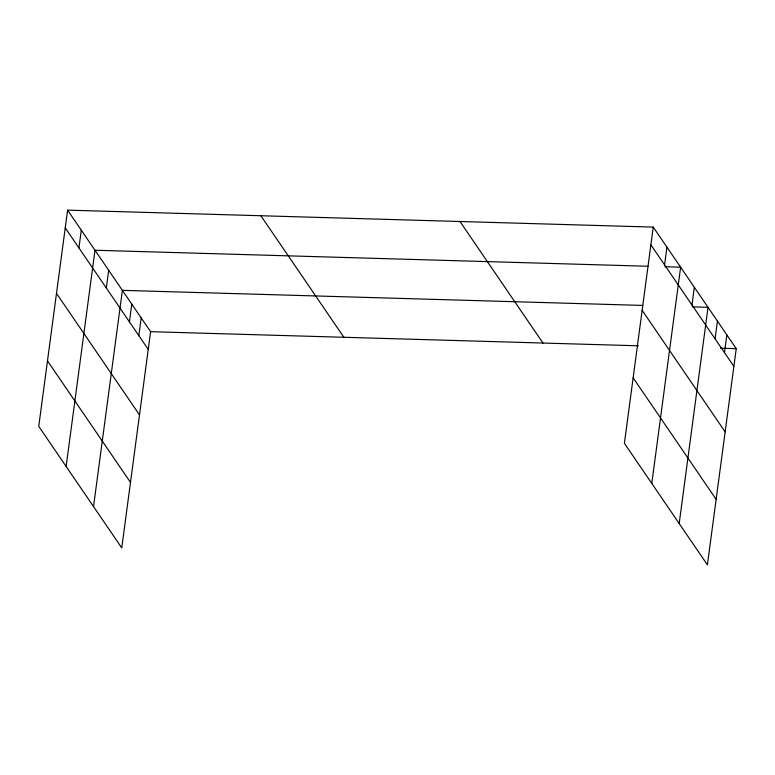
<?xml version="1.0" encoding="UTF-8"?>
<svg xmlns="http://www.w3.org/2000/svg" width="775" height="775" viewBox="0 0 775 775"><rect width="100%" height="100%" fill="white"/><g stroke="black" fill="none" stroke-linecap="round" stroke-linejoin="round"><path stroke-width="1.16" d="M67.599 210.141L38.75 426.357L121.753 547.896L150.602 331.681L67.599 210.141L653.248 227.104L736.25 348.643L707.401 564.859L624.398 443.319L653.248 227.104M78.934 247.932L81.297 230.194M66.137 466.472L94.996 250.248L648.026 266.261M106.32 288.038L108.684 270.301M93.533 506.579L122.382 290.354L642.804 305.427M129.425 321.867L131.789 304.129M138.832 335.643L141.195 317.905M664.572 264.885L666.946 247.157M651.785 483.426L680.634 267.21L664.94 266.755M691.968 305.001L694.332 287.263M679.181 523.542L708.03 307.317L692.327 306.861M715.073 338.83L717.437 321.092M724.48 352.596L726.843 334.868M150.602 331.681L638.406 345.805M720.547 348.188L736.25 348.643M650.884 244.832L733.886 366.372M642.146 310.339L725.148 431.878M633.136 377.822L716.139 499.362M459.982 221.505L542.984 343.044M260.865 215.741L343.868 337.27M65.236 227.879L148.238 349.409M56.498 293.376L139.5 414.916M47.488 360.859L130.491 482.399"/></g></svg>
